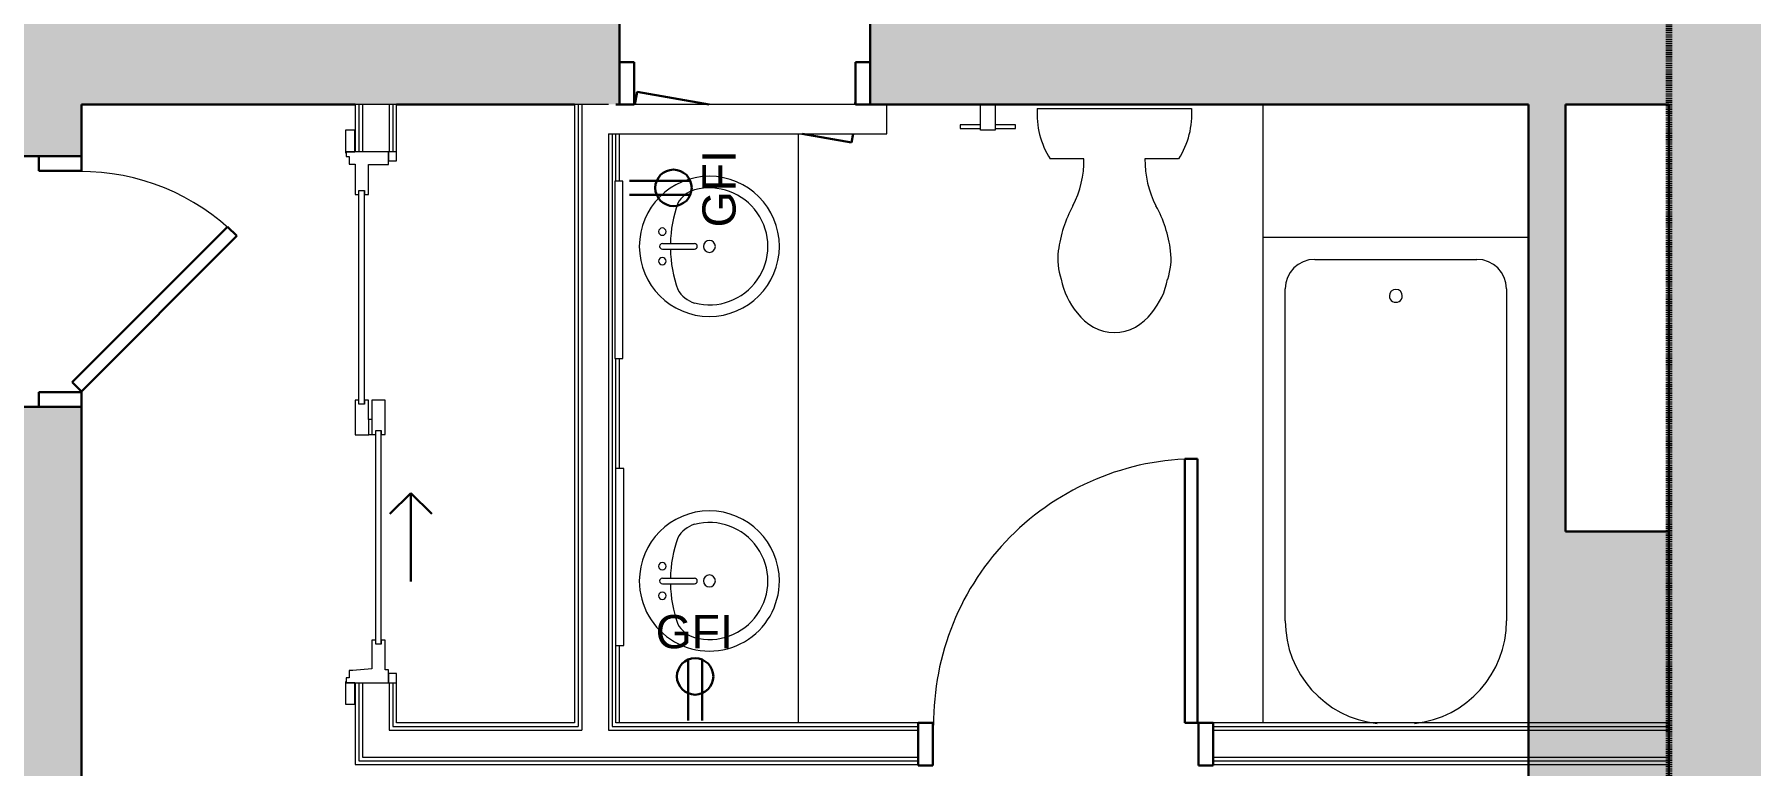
# Model space of a CAD drawing. Header units: inches. Extents: x -1176 to 1507, y -2563 to 978.
# Drawn here: x -219.9 to 12.8, y 224.5 to 323.7 of the extents above; entities that cross this region are included whole.
import ezdxf

# ---------------------------------------------------------------- set-up
doc = ezdxf.new("R2010")
doc.units = ezdxf.units.IN
doc.header["$MEASUREMENT"] = 0
doc.linetypes.add('Dash', pattern=[0.25, 0.125, -0.125])
for name, color, linetype, lineweight in [('A-ANNO-MATC', 214, 'Dash', 140), ('A-ANNO-NOTE', 131, 'Continuous', 40), ('A-DETL', 90, 'Continuous', 9), ('A-DETL-GENF', 92, 'Continuous', 18), ('A-DOOR', 31, 'Continuous', 18), ('A-DOOR-FRAM', 31, 'Continuous', 30), ('A-DOOR-GLAZ', 31, 'Continuous', 9), ('A-DOOR-OPNG', 31, 'Continuous', 30), ('A-WALL', 113, 'Continuous', 18), ('A-WALL-PATT', 111, 'Continuous', 18), ('I-WALL', 2, 'Continuous', 18), ('P-SANR-FIXT', 6, 'Continuous', 9), ('Q-CASE', 31, 'Continuous', 9), ('Q-SPCQ', 91, 'Continuous', 9)]:
    doc.layers.add(name, color=color, linetype=linetype, lineweight=lineweight)
doc.styles.add('Swis721 Lt BT', font='swissl.ttf', dxfattribs={"height": 4.5})

# ---------------------------------------------------------------- blocks, each defined once
blk = doc.blocks.new('Single Flush - D2 2_6_ X 8_-8253017-2nd Floor Power _ Signal')
at = {"layer": 'A-DOOR', "color": 8, "lineweight": 30}
for p, q in [((-6.17, 28.08), (-7.41, 26.84)), ((14.91, 7), (-6.17, 28.08)), ((-7.41, 26.84), (13.67, 5.76)), ((13.67, 5.76), (14.91, 7))]:
    blk.add_line(p, q, dxfattribs=at)
at = {"layer": 'A-DOOR', "lineweight": 9}
blk.add_arc((14.91, 7), 29.81, 135, 180.5, dxfattribs=at)
at = {"layer": 'A-DOOR-FRAM', "color": 8}
for p, q in [((-17, 1.25), (-17, 7)), ((-17, 7), (-15, 7)), ((-15, 1.25), (-15, 7)), ((15, 1.25), (15, 7)), ((15, 7), (17, 7)), ((17, 1.25), (17, 7)), ((-17, 1.25), (-15, 1.25)), ((15, 1.25), (17, 1.25))]:
    blk.add_line(p, q, dxfattribs=at)
blk = doc.blocks.new('Single Flush - D2 2_6_ X 8_-8253018-2nd Floor Power _ Signal')
at = {"layer": 'A-DOOR', "color": 8, "lineweight": 30}
for p, q in [((-14.45, 13.43), (-14.66, 12.25)), ((-7.78, 12.25), (-14.45, 13.43)), ((4.83, 8.25), (14.6, 6.53)), ((14.6, 6.53), (14.91, 8.25))]:
    blk.add_line(p, q, dxfattribs=at)
at = {"layer": 'A-DOOR', "lineweight": 9}
for start, end in [(170, 172.2815), (179.9995, 180.5)]:
    blk.add_arc((14.91, 8.25), 29.81, start, end, dxfattribs=at)
at = {"layer": 'A-DOOR-FRAM', "color": 8}
for p, q in [((-17, 2.5), (-17, 8.25)), ((-17, 8.25), (-15, 8.25)), ((-15, 2.5), (-15, 8.25)), ((15, 2.5), (15, 8.25)), ((15, 8.25), (17, 8.25)), ((17, 2.5), (17, 8.25)), ((-17, 2.5), (-15, 2.5)), ((15, 2.5), (17, 2.5))]:
    blk.add_line(p, q, dxfattribs=at)
blk = doc.blocks.new('Door-Sliding-JELD-WEN-2_Panel-Stationary_Active-Wide_Stile-EpicVue - D6 6_ X 8_-8222146-2nd Floor Power _ Signal')
at = {"layer": 'A-DETL-GENF', "lineweight": 9}
for p, q in [((-35.86, 4.12), (-38.91, 4.12)), ((-38.91, 4.12), (-38.91, 2.86)), ((-38.91, 2.86), (-36, 2.86)), ((-36, 2.86), (-36, 4.04)), ((-36, 4.04), (-35.86, 4.04)), ((-35.34, 4.01), (-36, 4.01)), ((-36, 4.01), (-36, -1.74)), ((-35.86, 4.04), (-35.86, 4.12)), ((-35.34, 3.61), (-35.34, 4.01)), ((-34.34, 3.61), (-35.34, 3.61)), ((-34.34, 3.12), (-34.34, 3.61)), ((-34.11, 0.52), (-34.34, 3.12)), ((2.32, 2.8), (-2.37, 2.8)), ((-2.37, 2.8), (-2.37, 0.96)), ((2.32, 2.29), (2.32, 2.8)), ((30.2, 2.8), (30.2, 2.29)), ((34.33, 2.8), (30.2, 2.8)), ((35.34, 3.61), (34.33, 3.61)), ((34.33, 3.61), (34.33, 2.8)), ((36, 4.01), (35.34, 4.01)), ((35.34, 4.01), (35.34, 3.61)), ((35.86, 4.12), (35.86, 4.04)), ((38.91, 4.12), (35.86, 4.12)), ((35.86, 4.04), (36, 4.04)), ((36, 4.04), (36, 2.86)), ((36, -1.74), (36, 4.01)), ((36, 2.86), (38.91, 2.86)), ((38.91, 2.86), (38.91, 4.12)), ((-30.21, 0.52), (-34.11, 0.52)), ((-30.75, -0.74), (-30.75, 0.01)), ((-30.75, 0.01), (-30.21, 0.01)), ((-30.21, 0.01), (-30.21, 0.52)), ((-2.37, 0.96), (-2.32, 0.96)), ((-2.32, 1.01), (-2.32, 0.96)), ((-0.28, 1.01), (-2.32, 1.01)), ((-2.32, 0.96), (-2.32, 0.01)), ((-0.28, 0.52), (-2.32, 0.52)), ((-2.32, 0.01), (-1.78, 0.01)), ((-1.78, 0.01), (-1.78, -0.74)), ((-0.28, 0.52), (-0.28, 1.01)), ((-0.28, 1.01), (2.31, 1.01)), ((2.31, 0.52), (-0.28, 0.52)), ((1.78, 1.54), (1.78, 2.29)), ((1.78, 2.29), (2.32, 2.29)), ((2.31, 1.54), (1.78, 1.54)), ((2.31, 1.01), (2.31, 1.54)), ((2.31, -1.27), (2.31, 0.52)), ((30.2, 2.29), (30.75, 2.29)), ((30.75, 1.54), (30.21, 1.54)), ((30.21, 1.54), (30.21, 1.01)), ((30.21, 1.01), (34.25, 1.01)), ((30.75, 2.29), (30.75, 1.54)), ((34.25, 1.01), (34.25, -1.74)), ((-36, -1.74), (-34.25, -1.74)), ((-34.25, -1.74), (-34.25, -1.27)), ((-34.25, -1.27), (-30.22, -1.27)), ((-30.22, -0.74), (-30.75, -0.74)), ((-30.22, -1.27), (-30.22, -0.74)), ((-1.78, -0.74), (-2.31, -0.74)), ((-2.31, -0.74), (-2.31, -1.27)), ((-2.31, -1.27), (2.31, -1.27)), ((34.25, -1.74), (36, -1.74))]:
    blk.add_line(p, q, dxfattribs=at)
at = {"layer": 'A-DOOR-FRAM', "lineweight": 9}
for p, q in [((-34.75, -1.74), (-36, -1.74)), ((-36, -1.74), (-36, -2.81)), ((-34.75, -2.81), (-34.75, -1.74)), ((34.75, -1.74), (34.75, -2.81)), ((36, -1.74), (34.75, -1.74)), ((36, -2.81), (36, -1.74)), ((-36, -2.81), (-34.75, -2.81)), ((34.75, -2.81), (36, -2.81))]:
    blk.add_line(p, q, dxfattribs=at)
at = {"layer": 'A-DOOR-GLAZ'}
for p, q in [((-30.75, 0.01), (-1.78, 0.01)), ((1.78, 2.29), (30.75, 2.29)), ((1.78, 1.54), (30.75, 1.54)), ((-30.75, -0.74), (-1.78, -0.74))]:
    blk.add_line(p, q, dxfattribs=at)
at = {"layer": 'A-DOOR-OPNG'}
for p, q in [((-13.1, -1.92), (-10.27, -4.75)), ((-10.27, -4.75), (-22.27, -4.75)), ((-13.1, -7.58), (-10.27, -4.75))]:
    blk.add_line(p, q, dxfattribs=at)
blk = doc.blocks.new('Single Flush - D2 3_ X 8_-8252890-2nd Floor Power _ Signal')
at = {"layer": 'A-DOOR', "lineweight": 30}
for p, q in [((16.15625, 38.625), (16.15625, 2.8125)), ((17.90625, 38.625), (16.15625, 38.625)), ((17.90625, 2.8125), (17.90625, 38.625)), ((16.15625, 2.8125), (17.90625, 2.8125))]:
    blk.add_line(p, q, dxfattribs=at)
at = {"layer": 'A-DOOR', "lineweight": 9}
blk.add_arc((17.90625, 2.8125), 35.8125, 90, 180.5, dxfattribs=at)
at = {"layer": 'A-DOOR-FRAM'}
for p, q in [((-20, -2.9375), (-20, 2.8125)), ((-20, 2.8125), (-18, 2.8125)), ((-18, -2.9375), (-18, 2.8125)), ((18.000004, -2.9375), (18.000004, 2.8125)), ((18.000004, 2.8125), (20.000004, 2.8125)), ((20.000004, -2.9375), (20.000004, 2.8125)), ((-20, -2.9375), (-18, -2.9375)), ((18.000004, -2.9375), (20.000004, -2.9375))]:
    blk.add_line(p, q, dxfattribs=at)
blk = doc.blocks.new('C-Counter Top - ADJ HEIGHT-7070358-2nd Floor Power _ Signal')
at = {"layer": 'Q-CASE'}
for p, q in [((36.59, 25), (-43.26, 25)), ((-36.84, 0.75), (-43.26, 0.75)), ((2.09, 0.75), (-12.84, 0.75)), ((36.59, 0.75), (26.09, 0.75))]:
    blk.add_line(p, q, dxfattribs=at)
blk = doc.blocks.new('Sink Vanity-Round - 19_ x 19_-6996918-2nd Floor Power _ Signal')
at = {"layer": 'P-SANR-FIXT'}
for p, q in [((3.43, -9.73), (3.43, -5.36)), ((4.18, -9.73), (4.18, -5.36))]:
    blk.add_line(p, q, dxfattribs=at)
for centre, radius, start, end in [((3.81, -3.35), 9.5, 90, 270), ((3.81, -3.35), 9.5, 270, 90), ((3.81, -3.35), 7.93, 345.3071, 194.6929), ((3.81, -3.35), 0.812, 0, 180), ((3.81, -3.35), 0.812, 180, 0), ((0.05, -4.11), 4.12, 197.8096, 239.2073), ((3.81, -5.36), 0.375, 0, 180), ((7.56, -4.11), 4.12, 300.7927, 342.1904), ((3.81, 9.17), 17.81, 250.7914, 268.7933), ((1.81, -9.73), 0.5, 0, 180), ((3.81, 9.17), 17.81, 271.2067, 289.2086), ((5.81, -9.73), 0.5, 0, 180), ((1.81, -9.73), 0.5, 180, 0), ((3.81, -9.73), 0.375, 180, 0), ((5.81, -9.73), 0.5, 180, 0)]:
    blk.add_arc(centre, radius, start, end, dxfattribs=at)
blk = doc.blocks.new('P3 - Tub-Rectangular-3D 3-8437025-2nd Floor Power _ Signal')
at = {"layer": 'P-SANR-FIXT'}
for p, q in [((-43.72, -38.5), (-43.72, -2.5)), ((-36.72, -5.5), (8.28, -5.5)), ((-40.72, -31.5), (-40.72, -9.5)), ((8.28, -35.5), (-36.72, -35.5)), ((22.12, -38.5), (-43.72, -38.5))]:
    blk.add_line(p, q, dxfattribs=at)
for centre, radius, start, end in [((-36.72, -9.5), 4, 90, 180), ((8.28, -19.5), 14, 6.3476, 90), ((-35.77, -20.5), 0.875, 90, 270), ((-35.77, -20.5), 0.875, 270, 90), ((8.28, -21.5), 14, 270, 353.6524), ((-36.72, -31.5), 4, 180, 270)]:
    blk.add_arc(centre, radius, start, end, dxfattribs=at)
blk = doc.blocks.new('P-Toilet-Floor-3D - Floor Mount-V61-2nd Floor Power _ Signal')
at = {"layer": 'P-SANR-FIXT'}
for p, q in [((-8.7, 8.31), (-4.13, 8.31)), ((4.13, 8.31), (8.7, 8.31)), ((10.46, 1.47), (-10.46, 1.47))]:
    blk.add_line(p, q, dxfattribs=at)
for centre, radius, start, end in [((0.18, 25.42), 6.45, 91.5969, 144.1622), ((-0.18, 25.42), 6.45, 35.8378, 88.4031), ((2.68, 22.72), 10.08, 140.0681, 169.0843), ((-2.68, 22.72), 10.08, 10.9157, 39.9319), ((0.88, 21.86), 8.56, 161.1064, 187.2133), ((-0.88, 21.86), 8.56, 352.7867, 18.8936), ((9.41, 22.94), 17.16, 187.2133, 208.7603), ((-9.41, 22.94), 17.16, 331.2397, 352.7867), ((-17.85, 8.46), 13.72, 359.3911, 27.0003), ((17.85, 8.46), 13.72, 152.9997, 180.6089), ((0.69, 2.25), 11.19, 147.1473, 183.9988), ((-0.69, 2.25), 11.19, 356.0012, 32.8527)]:
    blk.add_arc(centre, radius, start, end, dxfattribs=at)
blk = doc.blocks.new('Sink Vanity-Round - 19_ x 19_-4918671-2nd Floor Power _ Signal')
at = {"layer": 'P-SANR-FIXT'}
for p, q in [((3.43, 9.73), (3.43, 5.36)), ((4.18, 9.73), (4.18, 5.36))]:
    blk.add_line(p, q, dxfattribs=at)
for centre, radius, start, end in [((3.81, 3.35), 9.5, 90, 270), ((3.81, 3.35), 9.5, 270, 90), ((1.81, 9.73), 0.5, 360, 180), ((1.81, 9.73), 0.5, 180, 360), ((3.81, 9.73), 0.375, 360, 180), ((5.81, 9.73), 0.5, 0, 180), ((5.81, 9.73), 0.5, 180, 360), ((0.05, 4.11), 4.12, 120.7927, 162.1904), ((3.81, -9.17), 17.81, 91.2067, 109.2086), ((3.81, -9.17), 17.81, 70.7914, 88.7933), ((7.56, 4.11), 4.12, 17.8096, 59.2073), ((3.81, 3.35), 7.93, 165.3071, 14.6929), ((3.81, 5.36), 0.375, 180, 360), ((3.81, 3.35), 0.812, 360, 180), ((3.81, 3.35), 0.813, 180, 360)]:
    blk.add_arc(centre, radius, start, end, dxfattribs=at)
blk = doc.blocks.new('Mirror87 - Mirror-8081719-2nd Floor Power _ Signal')
at = {"layer": 'Q-SPCQ'}
for p, q in [((-975.23, -998.65), (-999.23, -998.65)), ((-999.23, -998.65), (-999.23, -999.74)), ((-975.23, -999.74), (-975.23, -998.65)), ((-999.23, -999.74), (-975.23, -999.74))]:
    blk.add_line(p, q, dxfattribs=at)
blk = doc.blocks.new('Mirror88 - Mirror-8081733-2nd Floor Power _ Signal')
at = {"layer": 'Q-SPCQ'}
for p, q in [((-975.23, -998.65), (-999.23, -998.65)), ((-999.23, -998.65), (-999.23, -999.74)), ((-975.23, -999.74), (-975.23, -998.65)), ((-999.23, -999.74), (-975.23, -999.74))]:
    blk.add_line(p, q, dxfattribs=at)
blk = doc.blocks.new('P-Toilet_Paper_Holder - 7 1_2_x3 1_2_x7 1_4_-2803415-2nd Floor Power _ Signal')
at = {"layer": 'P-SANR-FIXT'}
for p, q in [((915.65, 502.78), (915.15, 502.78)), ((915.15, 502.78), (915.15, 500.03)), ((915.65, 500.03), (915.65, 502.78)), ((914.9, 498.03), (914.9, 500.03)), ((914.9, 500.03), (918.4, 500.03)), ((918.4, 498.03), (914.9, 498.03)), ((915.15, 498.03), (915.15, 495.28)), ((915.65, 495.28), (915.65, 498.03)), ((915.15, 495.28), (915.65, 495.28))]:
    blk.add_line(p, q, dxfattribs=at)

msp = doc.modelspace()

# ---------------------------------------------------------------- hatches: boundary and pattern name
at = {"layer": 'A-WALL-PATT', "lineweight": 9}
h = msp.add_hatch(color=7, dxfattribs=at)
h.paths.add_polyline_path([(1.72, -1.17), (18.22, -1.17), (18.22, 501.68), (1.72, 501.68), (1.72, 52.71)], flags=0)
h.paths.add_polyline_path([(18.22, 535.68), (18.22, 814.52), (1.72, 814.52), (1.72, 535.68)], flags=0)
h = msp.add_hatch(color=7, dxfattribs=at)
h.paths.add_polyline_path([(-213.57, 106.47), (-213.57, 273.18), (-227.57, 273.18), (-227.57, 106.47)], flags=0)
h.paths.add_polyline_path([(-213.57, 307.18), (-213.57, 330.68), (-227.57, 330.68), (-227.57, 307.18)], flags=0)
h = msp.add_hatch(color=7, dxfattribs=at)
h.paths.add_polyline_path([(-171.32, 314.18), (-140.57, 314.18), (-140.57, 330.68), (-213.57, 330.68), (-213.57, 314.18), (-171.82, 314.18)], flags=0)
h.paths.add_polyline_path([(1.72, 314.18), (1.72, 330.68), (-106.57, 330.68), (-106.57, 314.18), (-12.28, 314.18)], flags=0)
for points in [[(-17.28, 256.29), (-12.28, 256.29), (-12.28, 314.18), (-17.28, 314.18), (-17.28, 297.71)], [(-12.28, 164.21), (1.72, 164.21), (1.72, 256.29), (-17.28, 256.29), (-17.28, 164.21)]]:
    msp.add_hatch(color=7, dxfattribs=at).paths.add_polyline_path(points, flags=0)

# ---------------------------------------------------------------- linework, layer by layer
at = {"layer": 'A-ANNO-MATC'}
msp.add_line((1.72, 857.52), (1.72, -90.48), dxfattribs=at)
at = {"layer": 'A-ANNO-NOTE', "lineweight": 30}
for p, q in [((-139.24, 303.83), (-130.98, 303.83)), ((-139.24, 301.92), (-130.98, 301.92)), ((-131.27, 230.66), (-131.27, 238.93)), ((-129.36, 230.66), (-129.36, 238.93))]:
    msp.add_line(p, q, dxfattribs=at)
for centre in [(-133.26, 302.87), (-130.32, 236.64)]:
    msp.add_circle(centre, 2.47, dxfattribs=at)
at = {"layer": 'A-DETL'}
msp.add_line((-53.28, 296.18), (-53.28, 314.18), dxfattribs=at)
at = {"layer": 'A-WALL', "color": 8, "lineweight": 30}
for p, q in [((-140.57, 314.18), (-140.57, 330.68)), ((-106.57, 330.68), (-106.57, 314.18)), ((-213.57, 307.18), (-213.57, 314.18)), ((-213.57, 314.18), (-176.45, 314.18)), ((-170.82, 314.18), (-146.7, 314.18)), ((-141.07, 314.18), (-140.57, 314.18)), ((-106.57, 314.18), (-17.28, 314.18)), ((-12.28, 314.18), (1.72, 314.18)), ((1.72, 106.47), (1.72, 314.18)), ((-227.57, 307.18), (-213.57, 307.18)), ((-213.57, 273.18), (-227.57, 273.18)), ((-213.57, 106.47), (-213.57, 273.18)), ((-17.28, 256.29), (-17.28, 164.21)), ((1.72, 256.29), (-12.28, 256.29))]:
    msp.add_line(p, q, dxfattribs=at)
at = {"layer": 'A-WALL'}
for p, q in [((-170.82, 314.18), (-176.45, 314.18)), ((-175.95, 314.18), (-175.95, 307.77)), ((-175.45, 314.18), (-175.45, 307.77)), ((-171.82, 314.18), (-171.82, 307.77)), ((-171.32, 314.18), (-171.32, 307.77)), ((-142.07, 314.18), (-146.7, 314.18)), ((-146.2, 314.18), (-146.2, 229.84)), ((-145.7, 314.18), (-145.7, 229.34)), ((-106.57, 314.18), (-140.57, 314.18)), ((-104.32, 310.18), (-104.32, 314.18)), ((-142.07, 310.18), (-142.07, 229.34)), ((-142.07, 310.18), (-104.32, 310.18)), ((-141.57, 310.18), (-141.57, 229.84)), ((-175.95, 235.77), (-175.95, 225.21)), ((-175.45, 235.77), (-175.45, 225.71)), ((-171.82, 235.77), (-171.82, 229.34)), ((-171.32, 235.77), (-171.32, 229.84)), ((-171.82, 229.34), (-145.7, 229.34)), ((-171.32, 229.84), (-146.2, 229.84)), ((-142.07, 229.34), (-100.07, 229.34)), ((-141.57, 229.84), (-100.07, 229.84)), ((-60.07, 229.84), (1.72, 229.84)), ((-60.07, 229.34), (1.72, 229.34)), ((-175.95, 225.21), (-100.07, 225.21)), ((-175.45, 225.71), (-100.07, 225.71)), ((-60.07, 225.71), (1.72, 225.71)), ((-60.07, 225.21), (1.72, 225.21))]:
    msp.add_line(p, q, dxfattribs=at)
at = {"layer": 'I-WALL'}
for p, q in [((-176.45, 314.18), (-176.45, 307.77)), ((-170.82, 307.77), (-170.82, 314.18)), ((-146.7, 314.18), (-146.7, 230.34)), ((-141.07, 303.76), (-141.07, 310.18)), ((-141.07, 264.83), (-141.07, 279.76)), ((-141.07, 230.34), (-141.07, 240.83)), ((-176.45, 235.77), (-176.45, 224.71)), ((-170.82, 230.34), (-170.82, 235.77)), ((-146.7, 230.34), (-170.82, 230.34)), ((-100.07, 230.34), (-141.07, 230.34)), ((-100.07, 224.71), (-100.07, 230.34)), ((1.72, 230.34), (-60.07, 230.34)), ((-60.07, 230.34), (-60.07, 224.71)), ((-176.45, 224.71), (-100.07, 224.71)), ((-60.07, 224.71), (1.72, 224.71))]:
    msp.add_line(p, q, dxfattribs=at)
at = {"layer": 'I-WALL', "color": 8, "lineweight": 30}
for p, q in [((-17.28, 314.18), (-17.28, 256.29)), ((-12.28, 256.29), (-12.28, 314.18))]:
    msp.add_line(p, q, dxfattribs=at)

# ---------------------------------------------------------------- block references
at = {"layer": 'A-DOOR'}
for name, p, rotation in [('Single Flush - D2 2_6_ X 8_-8253018-2nd Floor Power _ Signal', (-123.57, 322.43), 180), ('Door-Sliding-JELD-WEN-2_Panel-Stationary_Active-Wide_Stile-EpicVue - D6 6_ X 8_-8222146-2nd Floor Power _ Signal', (-173.63, 271.77), 89.99999999999991), ('Single Flush - D2 2_6_ X 8_-8253017-2nd Floor Power _ Signal', (-220.57, 290.18), 269.9999999999999)]:
    msp.add_blockref(name, p, dxfattribs=dict(at, rotation=rotation))
msp.add_blockref('Single Flush - D2 3_ X 8_-8252890-2nd Floor Power _ Signal', (-80.07, 227.52), dxfattribs=at)
at = {"layer": 'P-SANR-FIXT'}
for name, p, rotation in [('P-Toilet_Paper_Holder - 7 1_2_x3 1_2_x7 1_4_-2803415-2nd Floor Power _ Signal', (408.39, -604.22), 89.9999999999999), ('P-Toilet-Floor-3D - Floor Mount-V61-2nd Floor Power _ Signal', (-73.45, 315.12), 180), ('Sink Vanity-Round - 19_ x 19_-4918671-2nd Floor Power _ Signal', (-125.04, 291.13), 90.00000000000031), ('P3 - Tub-Rectangular-3D 3-8437025-2nd Floor Power _ Signal', (-14.78, 252.46), 269.9999999999999), ('Sink Vanity-Round - 19_ x 19_-6996918-2nd Floor Power _ Signal', (-125.04, 253.39), 269.9999999999997)]:
    msp.add_blockref(name, p, dxfattribs=dict(at, rotation=rotation))
at = {"layer": 'Q-CASE', "rotation": 269.9999999999992}
msp.add_blockref('C-Counter Top - ADJ HEIGHT-7070358-2nd Floor Power _ Signal', (-141.32, 266.92), dxfattribs=at)
at = {"layer": 'Q-SPCQ'}
for name, p, rotation in [('Mirror87 - Mirror-8081719-2nd Floor Power _ Signal', (-1139.85, 1278.99), 89.99999999999955), ('Mirror88 - Mirror-8081733-2nd Floor Power _ Signal', (-1139.75, 1240.06), 89.99999999999962)]:
    msp.add_blockref(name, p, dxfattribs=dict(at, rotation=rotation))

# ---------------------------------------------------------------- texts
at = {"layer": 'A-ANNO-NOTE', "lineweight": 9, "insert": (-129.33, 297.51), "char_height": 4.5, "width": 11.9685, "attachment_point": 1, "rotation": 90, "style": 'Swis721 Lt BT'}
msp.add_mtext('GFI', dxfattribs=at)
at = {"layer": 'A-ANNO-NOTE', "lineweight": 9, "insert": (-135.68, 244.96), "char_height": 4.5, "width": 11.9685, "attachment_point": 1, "style": 'Swis721 Lt BT'}
msp.add_mtext('GFI', dxfattribs=at)

doc.saveas('drawing.dxf')
